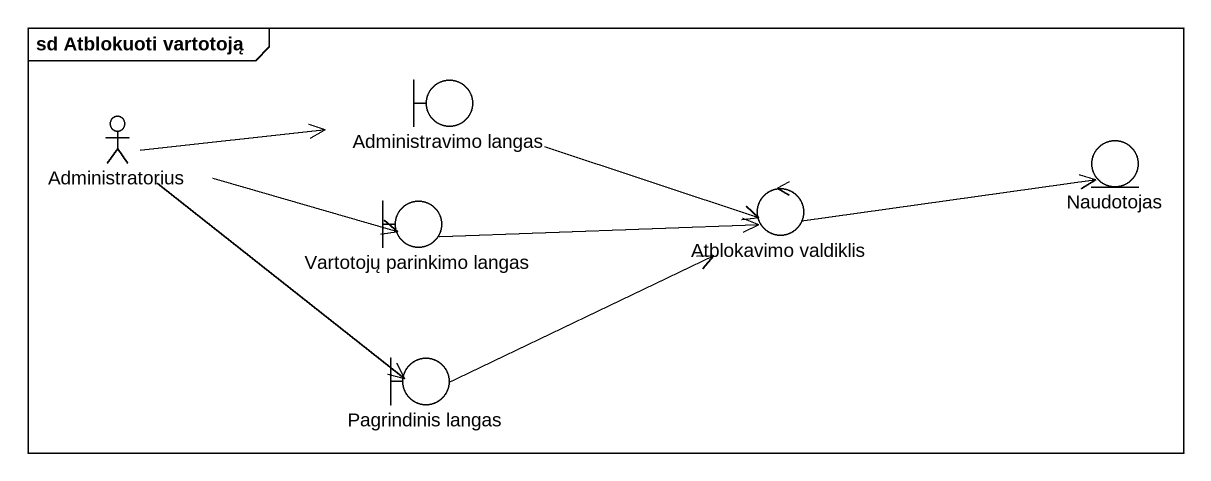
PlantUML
@startuml
mainframe sd Atblokuoti vartotoją
boundary "Administravimo langas" as Administravimo_langas
actor Administratorius
entity Naudotojas
boundary "Vartotojų parinkimo langas" as Vartotojų_parinkimo_langas
control "Atblokavimo valdiklis" as Atblokavimo_valdiklis
boundary "Pagrindinis langas" as Pagrindinis_langas
Administravimo_langas -right-> Atblokavimo_valdiklis
Administratorius -right-> Administravimo_langas
Administratorius -right-> Vartotojų_parinkimo_langas
Administratorius --> Pagrindinis_langas
Vartotojų_parinkimo_langas -right-> Atblokavimo_valdiklis
Atblokavimo_valdiklis -right-> Naudotojas
Pagrindinis_langas -right-> Atblokavimo_valdiklis
@enduml
